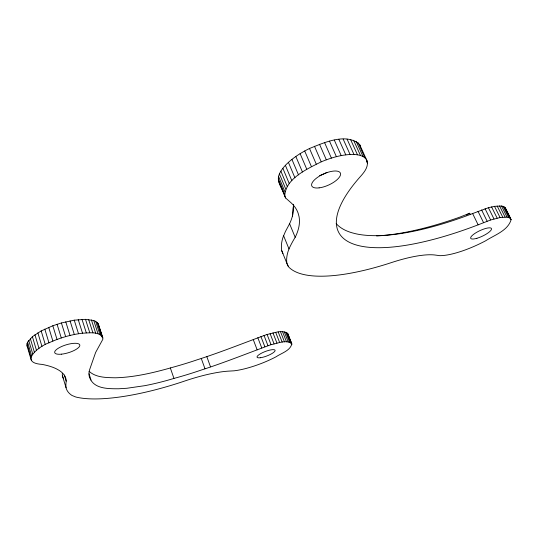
<?xml version="1.0" encoding="UTF-8"?>
<svg xmlns="http://www.w3.org/2000/svg" width="538" height="538" viewBox="0 0 538 538"><rect width="100%" height="100%" fill="white"/><g stroke="black" fill="none" stroke-linecap="round" stroke-linejoin="round"><path stroke-width="0.81" d="M27.297 346.734L27.001 343.822L27.613 342.168L32.401 336.667L41.177 330.937L52.818 325.759L61.406 322.961L74.244 320.164L85.502 319.343L93.76 320.54L95.677 321.361L98.104 323.54L102.832 337.918L102.825 339.33L95.623 352.464L89.974 368.671A123.854 35.152 -20.1 0 0 89.725 377.831C94.177 389.149 108.521 388.739 118.676 388.772L126.934 388.261L144.675 385.692A94.48 26.443 -19.6 0 0 173.949 378.416L177.58 377.434A136.127 39.718 -19.9 0 0 201.071 370.117C224.716 362.518 247.749 353.21 271.044 344.676C277.4 343.607 286.317 339.054 291.825 343.856C290.244 350.823 281.354 353.15 276.088 356.775A38.185 9.455 -20.9 0 1 234.131 370.81L229.437 371.079A63.087 14.6 -19.7 0 0 215.778 372.767L211.858 373.527A63.087 14.6 -19.7 0 0 185.805 380.662L181.4 382.135A125.146 35.306 -19.6 0 1 75.777 396.997L72.031 395.484A139.793 39.092 -19.9 0 1 66.335 388.692L62.354 375.443L62.267 373.567M511.1 219.679C507.939 230.715 494.523 235.025 485.706 240.755A45.394 12.166 -25.2 0 1 439.728 255.664L435.834 255.133A72.334 18.991 -23.2 0 0 423.588 255.126L419.801 255.59A72.334 18.991 -23.2 0 0 392.558 262.221L387.696 263.795A150.579 48.292 -25.3 0 1 288.718 266.996L286.969 263.6A168.892 52.966 -25.6 0 1 288.368 250.594L289.276 248.274A282.699 82.798 -27.2 0 1 294.777 237.951L295.18 237.312A167.856 62.092 -18.7 0 0 299.007 216.437L298.16 213.277A167.856 62.092 -18.7 0 0 290.13 201.979L285.591 197.957L284.79 196.094C283.028 188.892 275.57 181.622 279.43 173.888C280.876 170.701 283.028 167.91 285.375 165.334C292.228 158.219 300.688 152.859 309.498 148.495C323.762 142.819 346.102 132.375 359.566 144.413L367.232 161.292C368.402 167.049 364.313 172.147 360.742 176.168A191.689 61.298 -27.5 0 0 478.127 224.837L490.622 219.988L500.084 217.554L507.058 217.13L509.889 217.984L511.1 219.679L505.189 207.722L503.124 206.363L501.497 206.014L494.509 206.343L488.423 207.715L472.633 213.552A190.64 63.659 -27.8 0 1 355.295 233.653L352.067 232.806A190.64 63.659 -27.8 0 1 336.149 223.573M284.79 196.094C285.14 178.515 307.857 168.67 321.247 161.817C331.616 157.567 342.672 154.224 353.977 154.46C358.947 154.736 365.416 155.912 367.232 161.292M64.419 375.067L66.187 381.482A226.532 62.852 -21.5 0 0 66.033 387.394L66.093 387.77M293.412 204.279A166.888 64.452 -18.6 0 1 289.585 223.754L285.409 231.562L282.975 237.372A168.031 55.051 -25.8 0 0 281.777 250.789L288.065 266.216M102.832 337.918C99.234 330.904 89.026 333.076 82.536 333.19C70.929 334.589 59.583 337.945 48.965 342.82C38.615 346.27 18.514 362.8 42.045 364.394A148.784 40.377 -14.9 0 1 56.376 368.826L58.958 370.265A148.784 40.377 -14.9 0 1 66.261 381.112M470.373 214.649L469.694 213.25L467.502 214.359A27.761 7.761 -25.5 0 0 466.264 215.032M89.093 371.328C96.06 377.663 106.255 377.582 115.112 377.784L115.394 377.79C135.347 377.259 154.85 372.424 173.942 366.95A135.515 41.332 -19.8 0 0 197.365 359.734C220.936 352.222 243.882 342.928 267.09 334.448C273.445 333.385 282.49 328.906 287.897 333.916L291.825 343.856M469.694 213.25L459.808 217.137A199.06 67.257 -27.9 0 1 376.593 235.947M505.189 207.722L510.703 218.731M504.355 206.935L509.889 217.984M503.124 206.363L508.672 217.446M501.497 206.014L507.058 217.13M499.506 205.893L505.068 217.043M497.166 206L502.734 217.184M494.509 206.343L500.084 217.554M491.584 206.922L497.152 218.146M488.423 207.715L493.985 218.966M485.074 208.724L490.622 219.988M481.591 209.928L487.125 221.199M478.02 211.306L483.541 222.591M472.633 213.552L478.127 224.837M358.12 142.731L364.972 157.816M366.492 161.165L367.508 163.397M356.129 141.339L363.002 156.491M353.6 140.263L360.487 155.475M359.566 144.413L360.44 146.356M350.568 139.517L357.467 154.796M347.071 139.12L353.977 154.46M343.157 139.086L350.07 154.48M338.886 139.416L345.786 154.857M334.306 140.102L341.2 155.59M329.505 141.151L336.378 156.666M324.542 142.536L331.395 158.085M319.505 144.238L326.324 159.806M314.461 146.235L321.247 161.817M309.498 148.495L316.25 164.077M304.69 150.983L311.401 166.551M278.549 181.057L285.591 197.957M300.11 153.653L306.774 169.214M295.826 156.471L302.45 172.005M291.912 159.382L298.489 174.884M288.408 162.355L294.945 177.816M285.375 165.334L291.865 180.748M282.853 168.28L289.289 183.64M280.863 171.145L287.258 186.444M281.777 250.789L282.921 253.512M279.43 173.888L285.779 189.127M278.563 176.477L284.878 191.656M278.274 178.878L284.548 193.983M289.585 223.754L295.18 237.312M283.573 235.671L288.993 248.933M287.507 333.183L291.441 343.15M288.24 335.544L291.852 344.69M286.767 332.585L290.715 342.585M285.685 332.141L289.639 342.175M284.266 331.859L288.227 341.919M282.537 331.738L286.498 341.825M280.513 331.778L284.481 341.899M278.22 331.993L282.194 342.141M275.698 332.37L279.666 342.545M272.974 332.914L276.942 343.103M270.089 333.607L274.05 343.816M267.09 334.448L271.044 344.676M264.01 335.423L267.958 345.658M260.91 336.512L264.844 346.761M257.823 337.709L261.744 347.958M253.257 339.592L257.164 349.848M206.767 356.492L210.506 366.849M201.252 358.375L204.978 368.752M170.317 367.911L173.949 378.416M98.104 323.54L102.354 336.64M99.853 330.15L102.086 337.037M97.129 322.363L101.386 335.517M95.677 321.361L99.947 334.569M93.76 320.54L98.044 333.809M91.406 319.928L95.697 333.244M88.642 319.525L92.939 332.901M85.502 319.343L89.792 332.773M82.018 319.39L86.309 332.867M78.245 319.666L82.536 333.19M74.244 320.164L78.521 333.735M89.052 373.809L91.023 380.063M70.061 320.89L74.331 334.495M65.757 321.825L70.014 335.463M61.406 322.961L65.649 336.62M57.075 324.273L61.292 337.958M52.818 325.759L57.021 339.451M48.709 327.38L52.885 341.079M44.809 329.115L48.965 342.82M41.177 330.937L45.306 344.636M37.868 332.827L41.977 346.512M34.93 334.744L39.012 348.409M32.401 336.667L36.463 350.305M30.323 338.563L34.365 352.168M28.722 340.406L32.737 353.97M27.613 342.168L31.601 355.692M27.001 343.822L30.962 357.36M26.9 345.356L31.244 360.11M62.482 375.921L62.738 376.876A139.181 40.693 -19.9 0 0 63.296 378.241M287.897 333.916L287.938 334.784M326.889 172.389A15.602 6.261 -24.4 0 1 319.612 175.576M292.578 216.599A234.292 79.617 -28 0 1 293.566 205.563M260.311 357.75A9.657 2.374 -21 0 0 274.999 350.958A9.657 2.374 -21 0 0 262.88 352.511A9.657 2.374 -21 0 0 260.311 357.75M61.473 354.172A13.12 4.102 -17.1 0 0 79.832 345.12A13.12 4.102 -17.1 0 0 60.431 347.071A13.12 4.102 -17.1 0 0 61.473 354.172M319.121 187.863A15.669 6.086 -24.3 0 0 340.581 173.976A15.669 6.086 -24.3 0 0 318.543 176.686A15.669 6.086 -24.3 0 0 319.121 187.863M476.91 238.287A11.493 3.04 -25.2 0 0 491.483 228.563A11.493 3.04 -25.2 0 0 474.839 233.452A11.493 3.04 -25.2 0 0 476.91 238.287"/></g></svg>
